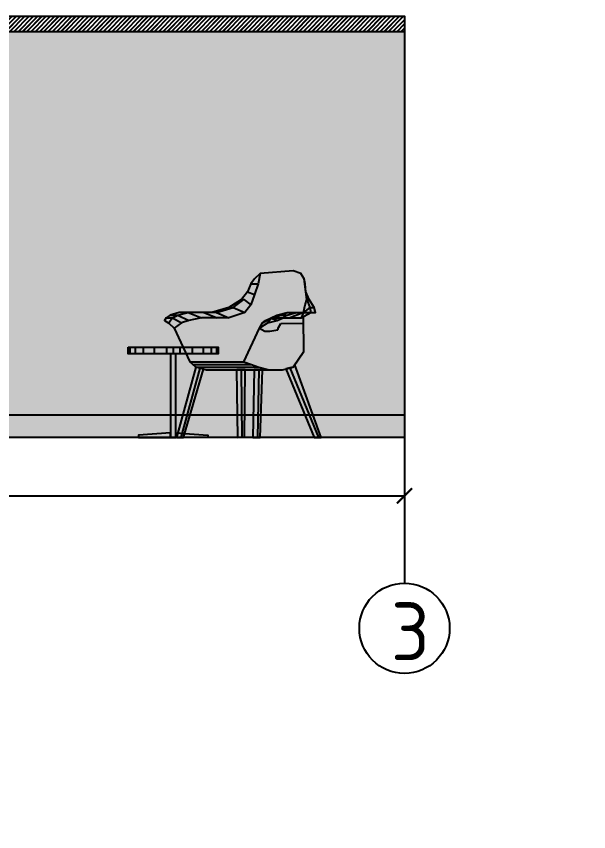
# Model space of a CAD drawing. Header units: millimetres. Extents: x -79936 to 190348, y -17907 to 78730.
# Drawn here: x 181613 to 185418, y -842 to 4581 of the extents above; entities that cross this region are included whole.
import ezdxf

# ---------------------------------------------------------------- set-up
doc = ezdxf.new("R2010")
doc.units = ezdxf.units.MM
for name, color, linetype in [('FUR', 42, 'Continuous'), ('Plan 1', 7, 'Continuous'), ('SKIRTING', 2, 'Continuous')]:
    doc.layers.add(name, color=color, linetype=linetype)
doc.styles.add('gost', font='GOST Common.ttf')
doc.dimstyles.new('Copy of GOST', dxfattribs={"dimtxt": 150, "dimasz": 100, "dimexe": 0.18, "dimexo": 0.06, "dimgap": 3, "dimtad": 1, "dimdec": 0, "dimzin": 0, "dimdsep": 46, "dimtxsty": 'gost', "dimblk": 'ARCHTICK', "dimcen": 0.09, "dimclrt": 256, "dimadec": 0, "dimazin": 0, "dimtfac": 1, "dimtdec": 0, "dimtofl": 0, "dimtmove": 0, "dimatfit": 3, "dimldrblk": 'ARCHTICK', "dimfxl": 200, "dimfxlon": 1, "dimtolj": 1, "dimtzin": 0, "dimarcsym": 0})

# ---------------------------------------------------------------- blocks, each defined once
blk = doc.blocks.new('kresloo')
at = {"true_color": 0xc7c8ca, "transparency": 33554687}
h = blk.add_hatch(color=9, dxfattribs=at)
h.dxf.hatch_style = 1
h.paths.add_polyline_path([(644.6, -432.2), (664.2, -397.6), (683.8, -380.3), (758.7, -345.8), (827.9, -328.5), (935.1, -328.5), (946.1, -276.6), (958.8, -242), (952.4, -190.2), (939.8, -103.7), (918.5, -69.1), (867.2, -51.9), (649, -69.1), (634, -138.3), (610.4, -207.5), (586.8, -276.6), (545.9, -328.5), (440.4, -363.1), (258.9, -363.1), (174.8, -380.3), (125.2, -397.6), (75.7, -432.2), (180.5, -657), (539.8, -657)])
at = {"true_color": 0xa4a5a8, "transparency": 33554687}
h = blk.add_hatch(color=253, dxfattribs=at)
h.dxf.hatch_style = 1
h.paths.add_polyline_path([(935.4, -354.8), (919.5, -363.1), (801.3, -363.1), (760.4, -380.3), (698.2, -397.6), (644.6, -432.2), (539.8, -657), (589.4, -674.2), (638.9, -691.5), (708.1, -708.8), (796.8, -708.8), (868.3, -691.5), (937.5, -587.8)])
h.paths.add_polyline_path([(827.2, -345.8), (782.9, -345.8), (738, -363.1), (801.3, -363.1)])
h.paths.add_polyline_path([(801.3, -363.1), (738, -363.1), (719.8, -368.9), (760.4, -380.3)], flags=17)
h.paths.add_polyline_path([(719.8, -368.9), (698.2, -397.6), (760.4, -380.3)], flags=17)
h.paths.add_polyline_path([(719.8, -368.9), (707, -373), (664.2, -397.6), (644.6, -432.2), (698.2, -397.6)], flags=17)
h.paths.add_polyline_path([(707, -373), (683.8, -380.3), (664.2, -397.6)], flags=16)
h.paths.add_polyline_path([(724.1, -363.1), (758.7, -345.8), (683.8, -380.3), (707, -373)])
h.paths.add_polyline_path([(782.9, -345.8), (758.7, -345.8), (724.1, -363.1), (738, -363.1)])
h.paths.add_polyline_path([(738, -363.1), (724.1, -363.1), (719.8, -368.9)], flags=17)
h.paths.add_polyline_path([(724.1, -363.1), (707, -373), (719.8, -368.9)], flags=17)
h.paths.add_polyline_path([(931.6, -328.5), (887.7, -328.5), (827.2, -345.8), (801.3, -363.1), (841.8, -363.1)])
h.paths.add_polyline_path([(935.1, -328.5), (931.6, -328.5), (841.8, -363.1), (919.5, -363.1)])
h.paths.add_polyline_path([(887.7, -328.5), (827.9, -328.5), (782.9, -345.8), (827.2, -345.8)])
h.paths.add_polyline_path([(827.9, -328.5), (758.7, -345.8), (782.9, -345.8)])
h.paths.add_polyline_path([(985.8, -328.5), (935.1, -328.5), (919.5, -363.1), (935.4, -354.8)])
h.paths.add_polyline_path([(1007.7, -293.9), (977.7, -293.9), (985.8, -328.5), (1015.7, -328.5)])
h.paths.add_polyline_path([(977.7, -293.9), (935.1, -328.5), (985.8, -328.5)])
h.paths.add_polyline_path([(977.7, -293.9), (959.2, -242), (958.8, -242), (946.1, -276.6), (935.1, -328.5)])
h.paths.add_polyline_path([(973.7, -242), (959.2, -242), (977.7, -293.9), (1007.7, -293.9)])
h.paths.add_polyline_path([(952.4, -190.2), (958.8, -242), (973.7, -242)])
h.paths.add_polyline_path([(125.2, -397.6), (65.3, -363.1), (40.1, -398.3), (75.7, -432.2)])
h.paths.add_polyline_path([(99.9, -345.8), (48.7, -345.8), (22.7, -363.1), (65.3, -363.1)])
h.paths.add_polyline_path([(65.3, -363.1), (22.7, -363.1), (11.8, -380.3), (40.1, -398.3)])
h.paths.add_polyline_path([(168.5, -328.5), (99.9, -345.8), (174.8, -380.3), (258.9, -363.1)])
h.paths.add_polyline_path([(99.9, -345.8), (65.3, -363.1), (125.2, -397.6), (174.8, -380.3)])
h.paths.add_polyline_path([(168.5, -328.5), (109.2, -328.5), (48.7, -345.8), (99.9, -345.8)])
h.paths.add_polyline_path([(272.8, -328.5), (168.5, -328.5), (258.9, -363.1), (362.6, -363.1)])
h.paths.add_polyline_path([(545.9, -328.5), (468.7, -293.9), (356.9, -328.5), (440.4, -363.1)])
h.paths.add_polyline_path([(356.9, -328.5), (327, -328.5), (279.5, -328.5), (272.8, -328.5), (362.6, -363.1), (440.4, -363.1)])
h.paths.add_polyline_path([(468.7, -293.9), (438.7, -293.9), (327, -328.5), (356.9, -328.5)])
h.paths.add_polyline_path([(586.8, -276.6), (539.5, -242), (468.7, -293.9), (545.9, -328.5)])
h.paths.add_polyline_path([(563.2, -190.2), (524.6, -242), (539.5, -242), (586.8, -276.6), (610.4, -207.5)])
h.paths.add_polyline_path([(634, -138.3), (586.8, -138.3), (563.2, -190.2), (610.4, -207.5)])
h.paths.add_polyline_path([(649, -69.1), (610.4, -103.7), (586.8, -138.3), (634, -138.3)])
h.paths.add_polyline_path([(539.5, -242), (524.6, -242), (438.7, -293.9), (468.7, -293.9)])
h.paths.add_polyline_path([(539.8, -657), (180.5, -657), (200.1, -674.2), (589.4, -674.2)])
h.paths.add_polyline_path([(589.4, -674.2), (200.1, -674.2), (219.7, -691.5), (638.9, -691.5)])
at = {"true_color": 0x636466, "transparency": 33554687}
h = blk.add_hatch(color=251, dxfattribs=at)
h.dxf.hatch_style = 1
h.paths.add_polyline_path([(638.6, -708.8), (608.6, -708.8), (599.7, -1158.3), (629.7, -1158.3)])
h.paths.add_polyline_path([(846.1, -696.9), (818.9, -703.5), (1006, -1158.3), (1035.9, -1158.3)])
h.paths.add_polyline_path([(878, -677), (868.3, -691.5), (846.1, -696.9), (1035.9, -1158.3), (1053.2, -1158.3)])
h.paths.add_polyline_path([(521.8, -708.8), (491.7, -708.8), (496.9, -1158.3), (526.9, -1158)])
h.paths.add_polyline_path([(547.3, -708.8), (521.8, -708.8), (526.9, -1158), (544.2, -1157.8)])
h.paths.add_polyline_path([(664.2, -708.8), (638.6, -708.8), (629.7, -1158.3), (646.9, -1158.3)])
h.paths.add_polyline_path([(247.7, -698.5), (219.7, -691.5), (90.7, -1158.3), (120.6, -1158.3)])
h.paths.add_polyline_path([(271.7, -704.5), (247.7, -698.5), (120.6, -1158.3), (137.9, -1158.3)])
at = {"true_color": 0x939598, "transparency": 33554687}
h = blk.add_hatch(color=252, dxfattribs=at)
h.dxf.hatch_style = 1
h.paths.add_polyline_path([(638.9, -691.5), (219.7, -691.5), (271.7, -704.5), (288.9, -708.8), (491.7, -708.8), (521.8, -708.8), (521.8, -708.6), (547.3, -708.8), (708.1, -708.8)])
for points, elevation in [([(491.7, -708.8), (708.1, -708.8), (796.8, -708.8), (868.3, -691.5), (937.5, -587.8), (935.4, -354.8), (985.8, -328.5), (1015.7, -328.5), (1007.7, -293.9), (973.7, -242), (952.4, -190.2), (939.8, -103.7), (918.5, -69.1), (867.2, -51.9), (649, -69.1), (610.4, -103.7), (586.8, -138.3), (563.2, -190.2), (524.6, -242), (438.7, -293.9), (327, -328.5), (279.5, -328.5), (169.1, -328.5), (109.2, -328.5), (48.7, -345.8), (22.7, -363.1), (11.8, -380.3), (40.1, -398.3), (75.7, -432.2), (180.5, -657), (539.8, -657), (644.6, -432.2), (664.2, -397.6), (683.8, -380.3), (758.7, -345.8), (827.9, -328.5), (935.1, -328.5), (946.1, -276.6), (958.8, -242), (952.4, -190.2), (946.1, -138.3), (939.8, -103.7), (918.5, -69.1), (867.2, -51.9), (649, -69.1), (634, -138.3), (610.4, -207.5), (586.8, -276.6), (545.9, -328.5)], 229.2), ([(586.8, -138.3), (634, -138.3)], 64.5), ([(563.2, -190.2), (610.4, -207.5)], 70.8), ([(468.7, -293.9), (539.5, -242)], 78.9), ([(524.6, -242), (539.5, -242), (586.8, -276.6)], 68.5), ([(958.8, -242), (973.7, -242)], 229.2), ([(959, -241.5), (977.7, -293.9)], 320), ([(356.9, -328.5), (468.7, -293.9)], 151.4), ([(438.7, -293.9), (468.7, -293.9), (545.9, -328.5)], 78.9), ([(977.7, -293.9), (935.1, -328.5)], 390.1), ([(977.7, -293.9), (985.8, -328.5)], 320), ([(977.7, -293.9), (1007.7, -293.9)], 320), ([(22.7, -363.1), (65.3, -363.1), (125.2, -397.6)], 229.2), ([(65.3, -363.1), (40.1, -398.3)], 229.2), ([(48.7, -345.8), (99.9, -345.8), (174.8, -380.3)], 229.2), ([(65.3, -363.1), (99.9, -345.8)], 229.2), ([(545.9, -328.5), (440.4, -363.1), (258.9, -363.1), (174.8, -380.3), (125.2, -397.6), (75.7, -432.2)], 100.8), ([(99.9, -345.8), (168.5, -328.5)], 229.2), ([(168.5, -328.5), (258.9, -363.1)], 322.1), ([(272.8, -328.5), (362.6, -363.1)], 229.2), ([(356.9, -328.5), (327, -328.5)], 151.4), ([(356.9, -328.5), (440.4, -363.1)], 151.4), ([(664.2, -397.6), (724.1, -363.1), (758.7, -345.8)], 229.2), ([(664.2, -397.6), (724.1, -363.1)], 229.2), ([(683.8, -380.3), (719.8, -368.9), (738, -363.1), (827.9, -328.5)], 229.2), ([(724.1, -363.1), (698.2, -397.6)], 229.2), ([(760.4, -380.3), (719.8, -368.9)], 1043.1), ([(724.1, -363.1), (919.5, -363.1), (985.8, -328.5)], 229.2), ([(758.7, -345.8), (827.2, -345.8)], 229.2), ([(760.4, -380.3), (801.3, -363.1)], 229.2), ([(801.3, -363.1), (827.2, -345.8)], 229.2), ([(827.2, -345.8), (887.7, -328.5)], 229.2), ([(841.8, -363.1), (931.6, -328.5)], 229.2), ([(935.1, -328.5), (919.5, -363.1)], 229.2), ([(935.1, -328.5), (985.8, -328.5)], 229.2), ([(698.2, -397.6), (644.6, -432.2)], 229.2), ([(698.2, -397.6), (760.4, -380.3)], 229.2), ([(219.7, -691.5), (90.7, -1158.3), (137.9, -1158.3), (271.7, -704.5)], 631.2), ([(247.7, -698.5), (120.6, -1158.3)], 631.2), ([(219.7, -691.5), (180.5, -657)], 631.2), ([(200.1, -674.2), (589.4, -674.2)], 699.7), ([(271.7, -704.5), (219.7, -691.5)], 631.2), ([(219.7, -691.5), (638.9, -691.5)], 631.2), ([(271.7, -704.5), (288.9, -708.8), (491.7, -708.8)], 631.2), ([(539.8, -657), (589.4, -674.2), (638.9, -691.5), (708.1, -708.8)], 229.2), ([(818.9, -703.5), (1006, -1158.3), (1053.2, -1158.3), (878, -677), (868.3, -691.5), (846.1, -696.9), (818.9, -703.5)], 420.7), ([(846.1, -696.9), (1035.9, -1158.3)], 420.7), ([(491.7, -708.8), (496.9, -1158.3), (544.2, -1157.8), (547.3, -708.8), (492, -708.4)], 229.2), ([(521.8, -708.6), (526.9, -1158.3)], 246.3), ([(608.6, -708.8), (599.7, -1158.3), (646.9, -1158.3), (664.2, -708.8), (608.6, -708.8)], 861.6), ([(638.6, -708.8), (629.7, -1158.3)], 878.9)]:
    blk.add_lwpolyline(points, dxfattribs=dict(elevation=elevation))
at = {"layer": 'FUR', "color": 7, "linetype": 'ByBlock'}
for p, q in [((644.6, -432.2, 1036.2), (679.2, -452.8, 317.6)), ((766.1, -444.2, 317.6), (770.1, -428.3, 317.6)), ((770.1, -428.3, 317.6), (784.7, -401.8, 317.6)), ((784.7, -401.8, 317.6), (935.8, -400, 314.9)), ((679.2, -452.8, 317.6), (713.1, -452.2, 317.6)), ((713.1, -452.2, 317.6), (766.1, -444.2, 317.6))]:
    blk.add_line(p, q, dxfattribs=at)
at = {"layer": 'SKIRTING', "color": 7}
blk.add_line((937.5, -587.8, 287), (868.3, -691.5, 406.7), dxfattribs=at)
blk = doc.blocks.new('stolikk')
at = {"transparency": 33554687}
h = blk.add_hatch(color=33, dxfattribs=at)
h.dxf.hatch_style = 1
h.paths.add_polyline_path([(299.9, 0), (256.5, 0), (256.5, -45.4), (299.8, -45.4)])
h.paths.add_polyline_path([(256.5, 0), (173, 0), (173, -45.4), (256.5, -45.4)])
h.paths.add_polyline_path([(173, 0), (101.4, 0), (101.4, -45.4), (173, -45.4)])
h.paths.add_polyline_path([(101.4, 0), (46.4, 0), (46.4, -45.4), (101.4, -45.4)])
h.paths.add_polyline_path([(46.4, 0), (11.8, 0), (11.8, -45.4), (46.4, -45.4)])
h.paths.add_polyline_path([(11.8, 0), (0, 0), (0, -45.4), (11.8, -45.4)])
h.paths.add_polyline_path([(343.4, 0), (299.9, 0), (299.8, -45.4), (343.4, -45.4)])
h.paths.add_polyline_path([(426.8, 0), (343.4, 0), (343.4, -45.4), (426.8, -45.4)])
h.paths.add_polyline_path([(553.5, 0), (498.5, 0), (498.5, -45.4), (553.5, -45.4)])
h.paths.add_polyline_path([(588.1, 0), (553.5, 0), (553.5, -45.4), (588.1, -45.4)])
h.paths.add_polyline_path([(599.9, 0), (588.1, 0), (588.1, -45.4), (599.9, -45.4)])
h.paths.add_polyline_path([(498.5, 0), (426.8, 0), (426.8, -45.4), (498.5, -45.4)])
at = {"true_color": 0x636466, "transparency": 33554687}
h = blk.add_hatch(color=251, dxfattribs=at)
h.dxf.hatch_style = 1
h.paths.add_polyline_path([(316.9, -45.4), (282.6, -45.4), (282.6, -569.7), (282.6, -569.7), (282.6, -600), (317.2, -600), (317.2, -569.7)])
h.paths.add_polyline_path([(530.7, -584.9), (317.2, -569.7), (317.2, -600), (530.7, -600)])
h.paths.add_polyline_path([(282.6, -569.7), (69.2, -584.9), (69.2, -600), (282.6, -600)])
for points in [[(0, 0), (599.9, 0), (599.9, -45.4), (0, -45.4), (0, 0)], [(46.4, 0), (46.4, -45.4)], [(101.4, 0), (101.4, -45.4)], [(173, 0), (173, -45.4)], [(256.5, 0), (256.5, -45.4)], [(299.9, 0), (299.8, -45.4)], [(343.4, 0), (343.4, -45.4)], [(426.8, 0), (426.8, -45.4)], [(498.5, 0), (498.5, -45.4)], [(553.5, 0), (553.5, -45.4)]]:
    blk.add_lwpolyline(points)
for points, elevation in [([(588.1, 0), (588.1, -45.4)], 89.6), ([(11.8, 0), (11.8, -45.4)], 89.6), ([(282.6, -45.4), (282.6, -600), (317.2, -600), (316.9, -45.4), (282.6, -45.4)], 44.9), ([(282.6, -569.7), (69.2, -584.9), (69.2, -600), (282.6, -600), (282.6, -569.7)], -1221.7), ([(317.2, -569.7), (530.7, -584.9), (530.7, -600), (317.2, -600), (317.2, -569.7)], -1221.7)]:
    blk.add_lwpolyline(points, dxfattribs=dict(elevation=elevation))
blk = doc.blocks.new('_ArchTick')
at = {"color": 0, "linetype": 'ByBlock', "const_width": 0.15}
blk.add_lwpolyline([(-0.5, -0.5), (0.5, 0.5)], dxfattribs=at)
blk = doc.blocks.new('*D184')
at = {"color": 0, "lineweight": -2, "transparency": 16777216}
for p, q in [((173843.2, 1591.9), (173843.2, 1391.7)), ((184193.2, 1591.9), (184193.2, 1391.7)), ((173843.2, 1391.9), (184193.2, 1391.9))]:
    blk.add_line(p, q, dxfattribs=at)
at = {"layer": 'Defpoints', "color": 0, "transparency": 16777216}
for p in [(173843.2, 1772.4), (184193.2, 1780.7), (184193.2, 1391.9)]:
    blk.add_point(p, dxfattribs=at)
at = {"color": 0, "lineweight": -2, "transparency": 16777216, "xscale": 100, "yscale": 100, "zscale": 100, "rotation": 180}
blk.add_blockref('_ArchTick', (173843.2, 1391.9), dxfattribs=at)
at = {"color": 0, "lineweight": -2, "transparency": 16777216, "xscale": 100, "yscale": 100, "zscale": 100}
blk.add_blockref('_ArchTick', (184193.2, 1391.9), dxfattribs=at)
at = {"transparency": 16777216, "insert": (179018.2, 1469.9), "char_height": 150, "attachment_point": 5, "style": 'gost'}
blk.add_mtext('\\A1;10350', dxfattribs=at)
blk = doc.blocks.new('*D181')
at = {"color": 0, "lineweight": -2, "transparency": 16777216}
for p, q in [((181942.5, -4883), (181942.5, -5083.2)), ((184992.5, -4883), (184992.5, -5083.2)), ((181942.5, -5083), (184992.5, -5083))]:
    blk.add_line(p, q, dxfattribs=at)
at = {"layer": 'Defpoints', "color": 0, "transparency": 16777216}
for p in [(184992.5, 634), (181942.5, -4694.4), (184992.5, -5083)]:
    blk.add_point(p, dxfattribs=at)
at = {"color": 0, "lineweight": -2, "transparency": 16777216, "xscale": 100, "yscale": 100, "zscale": 100, "rotation": 180}
blk.add_blockref('_ArchTick', (181942.5, -5083), dxfattribs=at)
at = {"color": 0, "lineweight": -2, "transparency": 16777216, "xscale": 100, "yscale": 100, "zscale": 100}
blk.add_blockref('_ArchTick', (184992.5, -5083), dxfattribs=at)
at = {"transparency": 16777216, "insert": (183467.5, -5005), "char_height": 150, "attachment_point": 5, "style": 'gost'}
blk.add_mtext('\\A1;3050', dxfattribs=at)

msp = doc.modelspace()

# ---------------------------------------------------------------- hatches: boundary and pattern name
at = {"ltscale": 20, "transparency": 33554687}
h = msp.add_hatch(dxfattribs=at)
h.set_pattern_fill('JIS_LC_20', color=41)
h.set_pattern_definition([(45, (137123.654, 0), (-14.142136, 14.142136), []), (45, (137124.054, 0), (-14.142136, 14.142136), [])])
h.paths.add_polyline_path([(172488.998, 4572.368), (168888.998, 4572.368), (168888.998, 4472.368), (172488.998, 4472.368)])
h.paths.add_polyline_path([(184193.222, 4580.74), (173843.222, 4580.74), (173843.222, 4480.74), (184193.222, 4480.74)])
h.paths.add_polyline_path([(190048.16, 4572.368), (186198.16, 4572.368), (186198.16, 4472.368), (190048.16, 4472.368)])
h.paths.add_polyline_path([(176624.559, -1894.369), (168924.559, -1894.369), (168924.559, -1994.369), (176624.559, -1994.369)])
h.paths.add_polyline_path([(180563.924, -1894.369), (178327.924, -1894.369), (178327.924, -1994.369), (180563.924, -1994.369)])
h.paths.add_polyline_path([(184992.473, -1894.369), (181942.473, -1894.369), (181942.473, -1994.369), (184992.473, -1994.369)])
h.paths.add_polyline_path([(189089.967, -1894.369), (186603.967, -1894.369), (186603.967, -1994.369), (189089.967, -1994.369)])
at = {"true_color": 0xd2cdc3, "transparency": 33554687}
h = msp.add_hatch(color=254, dxfattribs=at)
h.dxf.hatch_style = 1
h.paths.add_polyline_path([(184193.222, 4480.74), (173843.222, 4480.74), (173843.222, 1930.74), (184193.222, 1930.74)])
at = {"true_color": 0xffffff, "transparency": 33554687}
h = msp.add_hatch(color=7, dxfattribs=at)
h.dxf.hatch_style = 1
h.paths.add_polyline_path([(184193.222, 1930.74), (173843.222, 1930.74), (173843.222, 1780.74), (184193.222, 1780.74)])

# ---------------------------------------------------------------- linework, layer by layer
at = {"color": 18, "true_color": 0x000000}
msp.add_lwpolyline([(173843.222, 4480.74), (173843.222, 4580.74), (184193.222, 4580.74), (184193.222, 4480.74)], dxfattribs=at)
at = {"color": 7}
for points in [[(173843.222, 1780.74), (173843.222, 1930.74), (184193.222, 1930.74)], [(184193.222, 1780.74), (184193.222, 811.091)]]:
    msp.add_lwpolyline(points, dxfattribs=at)
at = {"color": 253}
msp.add_lwpolyline([(184193.222, 1780.74), (184193.222, 1080.92)], dxfattribs=at)
at = {"color": 7}
msp.add_circle((184193.222, 511.091), 300, dxfattribs=at)
at = {"layer": 'FUR', "color": 18, "true_color": 0x000000}
msp.add_lwpolyline([(173843.222, 4480.74), (184193.222, 4480.74), (184193.222, 1780.74), (173843.222, 1780.74), (173843.222, 4480.74)], dxfattribs=at)

# ---------------------------------------------------------------- block references
for name, p in [('kresloo', (182585.889, 2939.065, 1266.569)), ('stolikk', (182355.519, 2380.74, 1221.71))]:
    msp.add_blockref(name, p)

# ---------------------------------------------------------------- texts
at = {"layer": 'Plan 1', "color": 7, "insert": (184103.042, 683.487), "char_height": 384.87481, "attachment_point": 1, "style": 'gost'}
msp.add_mtext_dynamic_manual_height_columns('\\pt231.70618;3', width=384.87481, gutter_width=0.55, heights=[0], dxfattribs=at)

# ---------------------------------------------------------------- dimensions: what is measured, and where the dimension line sits
at = {"color": 250}
for base, p1, p2, picture, middle in [((184193.222, 1391.887), (173843.222, 1772.368), (184193.222, 1780.74), '*D184', (179018.222, 1469.887)), ((184992.473, -5083.045), (181942.473, -4694.369), (184992.473, 633.973), '*D181', (183467.473, -5005.045))]:
    dim = msp.add_linear_dim(base=base, p1=p1, p2=p2, dimstyle='Copy of GOST', dxfattribs=at)
    dim.commit()
    dim.dimension.update_dxf_attribs({"geometry": picture, "text_midpoint": middle})

doc.saveas('drawing.dxf')
